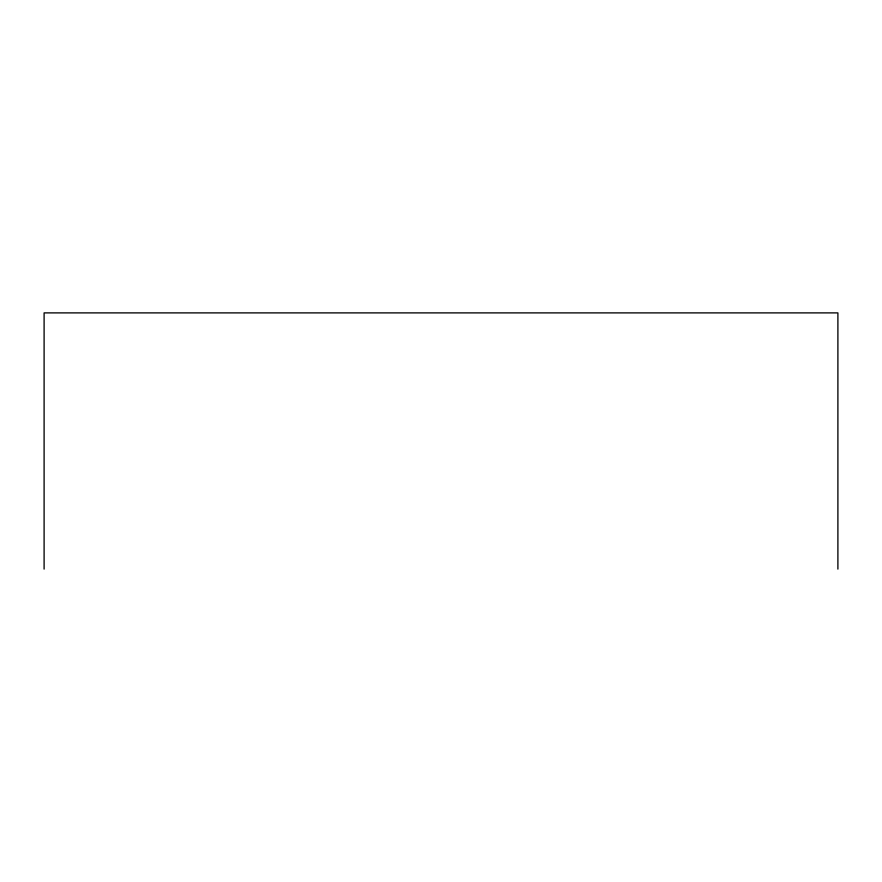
<?xml version="1.0" encoding="UTF-8"?>
<svg xmlns="http://www.w3.org/2000/svg" width="882" height="882" viewBox="0 0 882 882"><rect width="100%" height="100%" fill="white"/><g stroke="black" fill="none" stroke-linecap="round" stroke-linejoin="round"><path stroke-width="1.32" d="M837.9 569.111L837.9 312.889L44.1 312.889L44.1 569.111"/></g></svg>
